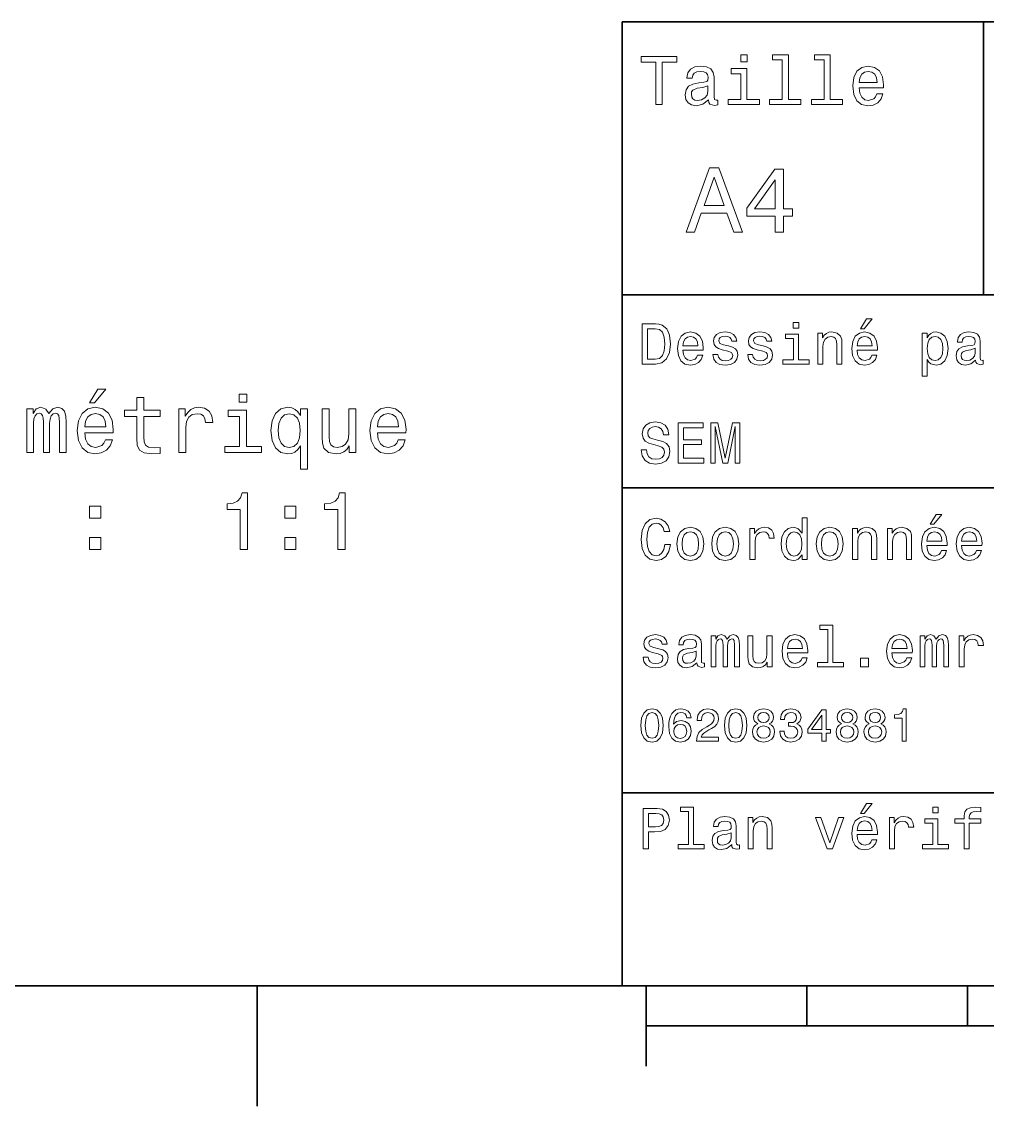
# Model space of a CAD drawing. Extents: x 0 to 297, y 0 to 210.
# Drawn here: x 59.6 to 119.7, y 2.5 to 70 of the extents above; entities that cross this region are included whole.
import ezdxf

# ---------------------------------------------------------------- set-up
doc = ezdxf.new("R2010")
doc.units = 0

msp = doc.modelspace()

# ---------------------------------------------------------------- linework, layer by layer
at = {"color": 7, "lineweight": 35}
for p, q in [((97, 10), (97, 70)), ((97, 70), (287, 70)), ((97, 53), (162, 53)), ((97, 41), (162, 41)), ((97, 22), (162, 22)), ((10, 10), (287, 10)), ((97, 10), (287, 10)), ((98.5, 7.5), (198.5, 7.5))]:
    msp.add_line(p, q, dxfattribs=at)
at = {"color": 7, "lineweight": 35, "ltscale": 0.425}
msp.add_line((119.5, 53), (119.5, 70), dxfattribs=at)
at = {"color": 7, "lineweight": 35, "ltscale": 0.1875}
msp.add_line((74.300003, 10), (74.300003, 2.5), dxfattribs=at)
at = {"color": 7, "lineweight": 35, "ltscale": 0.125}
msp.add_line((98.5, 10), (98.5, 5), dxfattribs=at)
at = {"color": 7, "lineweight": 35, "ltscale": 0.0625}
for p, q in [((108.5, 10), (108.5, 7.5)), ((118.5, 10), (118.5, 7.5))]:
    msp.add_line(p, q, dxfattribs=at)
at = {"color": 7, "lineweight": 13}
for points in [[(99.102303, 64.837173), (99.5, 64.837173), (99.5, 67.47406), (100.407784, 67.47406), (100.407784, 67.837173), (98.190201, 67.837173), (98.190201, 67.47406), (99.102303, 67.47406)], [(104.786743, 67.940918), (104.384727, 67.940918), (104.384727, 67.508644), (104.786743, 67.508644)], [(106.969742, 67.621033), (106.969742, 65.157059), (106.187317, 65.157059), (106.187317, 64.837173), (108.128242, 64.837173), (108.128242, 65.157059), (107.350143, 65.157059), (107.350143, 67.940918), (106.373199, 67.940918), (106.373199, 67.621033)], [(109.572044, 67.621033), (109.572044, 65.157059), (108.789627, 65.157059), (108.789627, 64.837173), (110.730545, 64.837173), (110.730545, 65.157059), (109.952454, 65.157059), (109.952454, 67.940918), (108.975502, 67.940918), (108.975502, 67.621033)], [(102.387611, 65.139771), (102.387611, 65.126801), (102.409225, 64.979828), (102.47406, 64.876076), (102.746399, 64.793945), (102.958214, 64.828529), (102.958214, 65.122475), (102.867432, 65.109505), (102.746399, 65.165703), (102.724785, 65.338615), (102.724785, 66.540344), (102.672913, 66.84726), (102.521614, 67.0634), (102.257927, 67.193085), (101.886169, 67.240631), (101.523056, 67.188759), (101.255043, 67.041786), (101.086456, 66.812675), (101.030258, 66.510086), (101.030258, 66.484146), (101.371758, 66.484146), (101.402016, 66.665703), (101.497116, 66.795387), (101.65274, 66.873199), (101.873199, 66.903458), (102.085014, 66.881844), (102.236313, 66.817001), (102.327087, 66.704605), (102.357346, 66.548988), (102.340057, 66.367432), (102.270897, 66.276657), (102.097984, 66.233429), (101.773773, 66.198845), (101.402016, 66.121033), (101.138329, 65.982704), (100.982712, 65.766571), (100.935158, 65.446686), (100.978386, 65.161385), (101.112389, 64.949562), (101.328529, 64.815559), (101.626801, 64.768013), (102.028816, 64.858788)], [(104.773773, 65.157059), (104.773773, 67.080688), (103.796829, 67.080688), (103.796829, 66.756485), (104.393372, 66.756485), (104.393372, 65.157059), (103.615273, 65.157059), (103.615273, 64.837173), (105.560516, 64.837173), (105.560516, 65.157059)], [(111.750717, 65.887604), (113.272339, 65.887604), (113.276657, 66.064842), (113.207497, 66.561958), (113.017288, 66.933716), (112.714699, 67.158501), (112.312683, 67.240631), (111.919312, 67.154175), (111.616714, 66.912102), (111.422188, 66.51873), (111.353027, 66), (111.41787, 65.4683), (111.612396, 65.079247), (111.91066, 64.837173), (112.299713, 64.755043), (112.636887, 64.811234), (112.913544, 64.958214), (113.116714, 65.191643), (113.233429, 65.502876), (112.857346, 65.502876), (112.779541, 65.329971), (112.667145, 65.200287), (112.34726, 65.096542), (112.100868, 65.144089), (111.914986, 65.295387), (111.793945, 65.541786), (111.750717, 65.874634)], [(111.750717, 66.207489), (111.798271, 66.50576), (111.914986, 66.726219), (112.092216, 66.860229), (112.325653, 66.907776), (112.554756, 66.860229), (112.731987, 66.726219), (112.840057, 66.50576), (112.878967, 66.207489)], [(102.344383, 65.649857), (102.292511, 65.425072), (102.154182, 65.252159), (101.946686, 65.139771), (101.691643, 65.100861), (101.527374, 65.122475), (101.41066, 65.191643), (101.337173, 65.312675), (101.315559, 65.481262), (101.332855, 65.632561), (101.402016, 65.740631), (101.678673, 65.861671), (102.028816, 65.913544), (102.344383, 66.017288)], [(100.982712, 56.9049), (101.51297, 56.9049), (101.933716, 58.080692), (103.530258, 58.080692), (103.951012, 56.9049), (104.492798, 56.9049), (103.028816, 60.910664), (102.440926, 60.910664)], [(106.521614, 56.9049), (107.040344, 56.9049), (107.040344, 57.896255), (107.610954, 57.896255), (107.610954, 58.357349), (107.040344, 58.357349), (107.040344, 60.818443), (106.515854, 60.818443), (104.763687, 58.403458), (104.763687, 57.896255), (106.521614, 57.896255)], [(102.118156, 58.570606), (102.734871, 60.334293), (103.351585, 58.570606)], [(105.247841, 58.357349), (106.521614, 60.149857), (106.521614, 58.357349)], [(111.84726, 50.88797), (112.059799, 50.88797), (112.560516, 51.500362), (112.207489, 51.500362)], [(99.080688, 51.190563), (98.248558, 51.190563), (98.248558, 48.690563), (99.080688, 48.690563), (99.473343, 48.769814), (99.765129, 49.011169), (99.945244, 49.40382), (100.010086, 49.940563), (99.952446, 50.488113), (99.880402, 50.70425), (99.779541, 50.877163), (99.487755, 51.111313), (99.296829, 51.168949)], [(99.055473, 50.891571), (99.329254, 50.837536), (99.516571, 50.671829), (99.628242, 50.376442), (99.664268, 49.940563), (99.624641, 49.519093), (99.51297, 49.223705), (99.322044, 49.047192), (99.055473, 48.989555), (98.583572, 48.989555), (98.583572, 50.891571)], [(100.784584, 49.565922), (102.052597, 49.565922), (102.056198, 49.713619), (101.998558, 50.127884), (101.840057, 50.437683), (101.587898, 50.625), (101.252884, 50.693443), (100.925072, 50.621399), (100.672913, 50.41967), (100.510803, 50.091862), (100.453171, 49.659584), (100.507202, 49.216499), (100.669312, 48.892292), (100.91787, 48.690563), (101.242073, 48.62212), (101.523056, 48.668949), (101.753601, 48.791428), (101.922913, 48.98595), (102.020172, 49.245319), (101.706772, 49.245319), (101.64193, 49.101227), (101.548271, 48.993156), (101.2817, 48.9067), (101.07637, 48.946327), (100.921471, 49.072407), (100.820602, 49.27774), (100.784584, 49.555115)], [(103.623199, 49.818085), (103.317001, 49.890129), (103.090057, 49.972984), (103.014412, 50.142292), (103.036026, 50.261169), (103.111671, 50.347622), (103.234146, 50.401657), (103.41066, 50.423271), (103.579971, 50.401657), (103.713257, 50.336815), (103.799713, 50.239555), (103.835732, 50.109871), (104.145531, 50.109871), (104.145531, 50.117077), (104.091499, 50.351227), (103.943802, 50.534943), (103.713257, 50.650219), (103.41066, 50.693443), (103.104469, 50.650219), (102.881126, 50.531342), (102.740631, 50.354828), (102.697403, 50.131485), (102.729828, 49.915348), (102.830688, 49.76405), (102.996399, 49.655983), (103.237755, 49.580334), (103.590775, 49.493877), (103.806915, 49.40382), (103.864555, 49.331772), (103.886169, 49.223705), (103.853745, 49.09042), (103.767288, 48.989555), (103.626801, 48.924713), (103.439484, 48.903099), (103.241356, 48.924713), (103.09726, 49.000362), (103, 49.122841), (102.960373, 49.292149), (102.654175, 49.292149), (102.704613, 49.003963), (102.852303, 48.795029), (103.086456, 48.668949), (103.41066, 48.62212), (103.749283, 48.668949), (103.997841, 48.795029), (104.149139, 48.996758), (104.203171, 49.259727), (104.163544, 49.486671), (104.051872, 49.641571), (103.868156, 49.742435)], [(105.791786, 49.818085), (105.485588, 49.890129), (105.258644, 49.972984), (105.182999, 50.142292), (105.204613, 50.261169), (105.280258, 50.347622), (105.40274, 50.401657), (105.579254, 50.423271), (105.748558, 50.401657), (105.881844, 50.336815), (105.9683, 50.239555), (106.004326, 50.109871), (106.314117, 50.109871), (106.314117, 50.117077), (106.260086, 50.351227), (106.112396, 50.534943), (105.881844, 50.650219), (105.579254, 50.693443), (105.273056, 50.650219), (105.049713, 50.531342), (104.909225, 50.354828), (104.865997, 50.131485), (104.898415, 49.915348), (104.999283, 49.76405), (105.164986, 49.655983), (105.406342, 49.580334), (105.759369, 49.493877), (105.975502, 49.40382), (106.033142, 49.331772), (106.054756, 49.223705), (106.022339, 49.09042), (105.935883, 48.989555), (105.795387, 48.924713), (105.60807, 48.903099), (105.409943, 48.924713), (105.265854, 49.000362), (105.168587, 49.122841), (105.12896, 49.292149), (104.822769, 49.292149), (104.873199, 49.003963), (105.020897, 48.795029), (105.255043, 48.668949), (105.579254, 48.62212), (105.91787, 48.668949), (106.166428, 48.795029), (106.317726, 48.996758), (106.371758, 49.259727), (106.33213, 49.486671), (106.220459, 49.641571), (106.036743, 49.742435)], [(107.992798, 51.27702), (107.657784, 51.27702), (107.657784, 50.916786), (107.992798, 50.916786)], [(109.181557, 48.690563), (109.498558, 48.690563), (109.498558, 49.807278), (109.530983, 50.063042), (109.635445, 50.250362), (109.797546, 50.365635), (110.013687, 50.408863), (110.1866, 50.372841), (110.29467, 50.275578), (110.348701, 50.113472), (110.366714, 49.897335), (110.366714, 48.690563), (110.683716, 48.690563), (110.683716, 49.962177), (110.669312, 50.217941), (110.604469, 50.430477), (110.39193, 50.625), (110.060516, 50.693443), (109.876801, 50.668228), (109.721901, 50.599785), (109.588615, 50.484512), (109.484146, 50.329613), (109.484146, 50.625), (109.181557, 50.625)], [(111.627518, 49.565922), (112.895531, 49.565922), (112.899132, 49.713619), (112.841499, 50.127884), (112.682999, 50.437683), (112.430832, 50.625), (112.095825, 50.693443), (111.768013, 50.621399), (111.515854, 50.41967), (111.353745, 50.091862), (111.296112, 49.659584), (111.350143, 49.216499), (111.512245, 48.892292), (111.760803, 48.690563), (112.085014, 48.62212), (112.365997, 48.668949), (112.596542, 48.791428), (112.765854, 48.98595), (112.863113, 49.245319), (112.549713, 49.245319), (112.484871, 49.101227), (112.391212, 48.993156), (112.124641, 48.9067), (111.919312, 48.946327), (111.764412, 49.072407), (111.663544, 49.27774), (111.627518, 49.555115)], [(115.986313, 50.326012), (115.986313, 50.625), (115.669312, 50.625), (115.669312, 47.941284), (115.986313, 47.941284), (115.986313, 48.98595), (116.097984, 48.816643), (116.22406, 48.704971), (116.541069, 48.62212), (116.843658, 48.690563), (117.081413, 48.895893), (117.236313, 49.2201), (117.293945, 49.659584), (117.236313, 50.095463), (117.081413, 50.41967), (116.843658, 50.621399), (116.541069, 50.693443), (116.368156, 50.671829), (116.220459, 50.603386), (116.094383, 50.488113)], [(119.005043, 48.942726), (119.005043, 48.931919), (119.023056, 48.809441), (119.077087, 48.722984), (119.304031, 48.654541), (119.480545, 48.683357), (119.480545, 48.928314), (119.4049, 48.917507), (119.304031, 48.96434), (119.286026, 49.108429), (119.286026, 50.109871), (119.242798, 50.365635), (119.116714, 50.54575), (118.896973, 50.65382), (118.587173, 50.693443), (118.284584, 50.650219), (118.061241, 50.52774), (117.920746, 50.336815), (117.873917, 50.084656), (117.873917, 50.063042), (118.158501, 50.063042), (118.183716, 50.21434), (118.26297, 50.322407), (118.392654, 50.387249), (118.57637, 50.412464), (118.752884, 50.394455), (118.878967, 50.34042), (118.954613, 50.246758), (118.979828, 50.117077), (118.965416, 49.965778), (118.907784, 49.890129), (118.763687, 49.854107), (118.493515, 49.825291), (118.183716, 49.760448), (117.963974, 49.645176), (117.834297, 49.465057), (117.79467, 49.19849), (117.830688, 48.960735), (117.942368, 48.784222), (118.122482, 48.67255), (118.37104, 48.632927), (118.706055, 48.708576)], [(100.784584, 49.832493), (100.824211, 50.081055), (100.921471, 50.264771), (101.069168, 50.376442), (101.263687, 50.416069), (101.454613, 50.376442), (101.602303, 50.264771), (101.69236, 50.081055), (101.724785, 49.832493)], [(107.981987, 48.957134), (107.981987, 50.560158), (107.16787, 50.560158), (107.16787, 50.289986), (107.664986, 50.289986), (107.664986, 48.957134), (107.016571, 48.957134), (107.016571, 48.690563), (108.637611, 48.690563), (108.637611, 48.957134)], [(111.627518, 49.832493), (111.667145, 50.081055), (111.764412, 50.264771), (111.912102, 50.376442), (112.106628, 50.416069), (112.297546, 50.376442), (112.445244, 50.264771), (112.535301, 50.081055), (112.567726, 49.832493)], [(116.48703, 48.9067), (116.274498, 48.953533), (116.119598, 49.097622), (116.022339, 49.331772), (115.989914, 49.659584), (116.022339, 49.983791), (116.119598, 50.217941), (116.274498, 50.358429), (116.48703, 50.408863), (116.681557, 50.358429), (116.836456, 50.21434), (116.933716, 49.98019), (116.969742, 49.659584), (116.933716, 49.335377), (116.836456, 49.097622), (116.681557, 48.953533)], [(118.969025, 49.367798), (118.925797, 49.180477), (118.810516, 49.036385), (118.637611, 48.942726), (118.425072, 48.910305), (118.288185, 48.928314), (118.190926, 48.98595), (118.129684, 49.086815), (118.111671, 49.227306), (118.126083, 49.353386), (118.183716, 49.443443), (118.414268, 49.544312), (118.706055, 49.587536), (118.969025, 49.673992)], [(63.869957, 46.272415), (64.167511, 46.272415), (64.868515, 47.129761), (64.374283, 47.129761)], [(66.805115, 45.435238), (66.805115, 44.078609), (66.835373, 43.639851), (66.976585, 43.337254), (67.259003, 43.160744), (67.738113, 43.100224), (68.262604, 43.125439), (68.262604, 43.508724), (67.879318, 43.478466), (67.531342, 43.51881), (67.344742, 43.644894), (67.264046, 43.856709), (67.248917, 44.154259), (67.248917, 45.435238), (68.262604, 45.435238), (68.262604, 45.81348), (67.248917, 45.81348), (67.248917, 46.605267), (66.805115, 46.605267), (66.805115, 45.81348), (66.038544, 45.81348), (66.038544, 45.435238)], [(73.653816, 46.817081), (73.184799, 46.817081), (73.184799, 46.312759), (73.653816, 46.312759)], [(59.961456, 43.196045), (60.369957, 43.196045), (60.369957, 45.006565), (60.395172, 45.278896), (60.470825, 45.475582), (60.586815, 45.591579), (60.738113, 45.636967), (60.859154, 45.596622), (60.939842, 45.495758), (60.980186, 45.324287), (60.995316, 45.097343), (60.995316, 43.196045), (61.378601, 43.196045), (61.378601, 45.006565), (61.40382, 45.273853), (61.479469, 45.470539), (61.600506, 45.591579), (61.751801, 45.636967), (61.872841, 45.596622), (61.953529, 45.495758), (62.003963, 45.097343), (62.003963, 43.196045), (62.412468, 43.196045), (62.412468, 45.067081), (62.387249, 45.45541), (62.306557, 45.75296), (62.145172, 45.934517), (61.882927, 46.00008), (61.575287, 45.899216), (61.338257, 45.606709), (61.151657, 45.894173), (60.838978, 46.00008), (60.551514, 45.899216), (60.354828, 45.616795), (60.354828, 45.904259), (59.961456, 45.904259)], [(63.562321, 44.421551), (65.33754, 44.421551), (65.342575, 44.628323), (65.261887, 45.208294), (65.039986, 45.64201), (64.686958, 45.904259), (64.217941, 46.00008), (63.759007, 45.899216), (63.405983, 45.616795), (63.179035, 45.15786), (63.098343, 44.552673), (63.173992, 43.932358), (63.400936, 43.478466), (63.74892, 43.196045), (64.202812, 43.100224), (64.596184, 43.165787), (64.918945, 43.337254), (65.155983, 43.609589), (65.292145, 43.972702), (64.853386, 43.972702), (64.762604, 43.770973), (64.631485, 43.619675), (64.258286, 43.498638), (63.970821, 43.554115), (63.753963, 43.730629), (63.612755, 44.018089), (63.562321, 44.406418)], [(69.41246, 43.196045), (69.856262, 43.196045), (69.856262, 44.744316), (69.901657, 45.117516), (70.037827, 45.384804), (70.259727, 45.546188), (70.557274, 45.601665), (70.779175, 45.56636), (70.945602, 45.465496), (71.046463, 45.294029), (71.081772, 45.062038), (71.530617, 45.062038), (71.4701, 45.470539), (71.303673, 45.763046), (71.026291, 45.93956), (70.648056, 46.00008), (70.390846, 45.959732), (70.168945, 45.858868), (69.97226, 45.687401), (69.815918, 45.45541), (69.815918, 45.904259), (69.41246, 45.904259)], [(76.982346, 45.485672), (76.826004, 45.712616), (76.64949, 45.874001), (76.442719, 45.964775), (76.205688, 46.00008), (75.777016, 45.899216), (75.44416, 45.616795), (75.227303, 45.162903), (75.151657, 44.552673), (75.227303, 43.937401), (75.44416, 43.483509), (75.777016, 43.196045), (76.205688, 43.100224), (76.442719, 43.130482), (76.644455, 43.216217), (76.820961, 43.372559), (76.982346, 43.609589), (76.982346, 42.147053), (77.426147, 42.147053), (77.426147, 45.904259), (76.982346, 45.904259)], [(80.442001, 45.904259), (79.998199, 45.904259), (79.998199, 44.340858), (79.947762, 43.977745), (79.801514, 43.715496), (79.574562, 43.554115), (79.277008, 43.503681), (79.039978, 43.544029), (78.888687, 43.665066), (78.802948, 43.871838), (78.782776, 44.164345), (78.782776, 45.904259), (78.338974, 45.904259), (78.338974, 44.124001), (78.354103, 43.76593), (78.449921, 43.46838), (78.742432, 43.196045), (79.211456, 43.100224), (79.463608, 43.135525), (79.680473, 43.226303), (79.867065, 43.382645), (80.018372, 43.609589), (80.018372, 43.196045), (80.442001, 43.196045)], [(81.778458, 44.421551), (83.553665, 44.421551), (83.558716, 44.628323), (83.47802, 45.208294), (83.256119, 45.64201), (82.903091, 45.904259), (82.434074, 46.00008), (81.975143, 45.899216), (81.622116, 45.616795), (81.395172, 45.15786), (81.314476, 44.552673), (81.390121, 43.932358), (81.617065, 43.478466), (81.965057, 43.196045), (82.418945, 43.100224), (82.812317, 43.165787), (83.135086, 43.337254), (83.372116, 43.609589), (83.508286, 43.972702), (83.069519, 43.972702), (82.978745, 43.770973), (82.847618, 43.619675), (82.474419, 43.498638), (82.186951, 43.554115), (81.970093, 43.730629), (81.828888, 44.018089), (81.778458, 44.406418)], [(63.562321, 44.794746), (63.617798, 45.142731), (63.753963, 45.399937), (63.960735, 45.556274), (64.23307, 45.611752), (64.500359, 45.556274), (64.70713, 45.399937), (64.833214, 45.142731), (64.878601, 44.794746)], [(73.638687, 43.569244), (73.638687, 45.81348), (72.498917, 45.81348), (72.498917, 45.435238), (73.194885, 45.435238), (73.194885, 43.569244), (72.287102, 43.569244), (72.287102, 43.196045), (74.556549, 43.196045), (74.556549, 43.569244)], [(75.605545, 44.552673), (75.650932, 45.001522), (75.792145, 45.32933), (76.00396, 45.531059), (76.281342, 45.601665), (76.573845, 45.531059), (76.795746, 45.334373), (76.926865, 45.006565), (76.977303, 44.552673), (76.926865, 44.093739), (76.795746, 43.76593), (76.573845, 43.564201), (76.281342, 43.498638), (76.00396, 43.564201), (75.792145, 43.76593), (75.650932, 44.098782)], [(81.778458, 44.794746), (81.833923, 45.142731), (81.970093, 45.399937), (82.176865, 45.556274), (82.449203, 45.611752), (82.716492, 45.556274), (82.923264, 45.399937), (83.049347, 45.142731), (83.094734, 44.794746)], [(98.515129, 43.355907), (98.187317, 43.355907), (98.259369, 42.974064), (98.439484, 42.693085), (98.716858, 42.523773), (99.091499, 42.462536), (99.46254, 42.520172), (99.739914, 42.678673), (99.916428, 42.927231), (99.98127, 43.255043), (99.927231, 43.55043), (99.77594, 43.741352), (99.530983, 43.867435), (99.203171, 43.961094), (98.922188, 44.029537), (98.738472, 44.108788), (98.634003, 44.224064), (98.601585, 44.404179), (98.634003, 44.56628), (98.727669, 44.688759), (98.871758, 44.771614), (99.069885, 44.80043), (99.271614, 44.764408), (99.430115, 44.667145), (99.534584, 44.505043), (99.585014, 44.285301), (99.912827, 44.285301), (99.912827, 44.292507), (99.855186, 44.631123), (99.685883, 44.883286), (99.419312, 45.041786), (99.059074, 45.095821), (98.734871, 45.041786), (98.482712, 44.890488), (98.320602, 44.656338), (98.26297, 44.353745), (98.309799, 44.083572), (98.446686, 43.899857), (98.662827, 43.777378), (98.958214, 43.683716), (99.25, 43.600864), (99.469742, 43.521614), (99.603027, 43.406338), (99.649857, 43.219021), (99.606628, 43.028099), (99.494957, 42.884007), (99.325645, 42.793949), (99.105911, 42.765129), (98.860954, 42.804756), (98.67363, 42.920029), (98.554756, 43.107349)], [(100.496399, 42.530979), (102.081413, 42.530979), (102.081413, 42.833572), (100.827812, 42.833572), (100.827812, 43.680115), (101.944527, 43.680115), (101.944527, 43.979107), (100.827812, 43.979107), (100.827812, 44.728386), (102.052597, 44.728386), (102.052597, 45.030979), (100.496399, 45.030979)], [(102.520897, 42.530979), (102.798271, 42.530979), (102.798271, 44.80043), (103.266571, 42.530979), (103.57637, 42.530979), (104.041069, 44.80043), (104.041069, 42.530979), (104.322044, 42.530979), (104.322044, 45.030979), (103.882568, 45.030979), (103.421471, 42.826366), (102.963974, 45.030979), (102.520897, 45.030979)], [(73.235229, 37.149216), (73.69416, 37.149216), (73.69416, 40.674431), (73.351227, 40.674431), (73.260445, 40.366795), (73.078888, 40.160023), (72.801514, 40.038986), (72.418228, 39.998638), (72.418228, 39.640572), (73.235229, 39.640572)], [(79.307274, 37.149216), (79.766205, 37.149216), (79.766205, 40.674431), (79.423264, 40.674431), (79.332489, 40.366795), (79.150932, 40.160023), (78.87355, 40.038986), (78.490265, 39.998638), (78.490265, 39.640572), (79.307274, 39.640572)], [(63.869957, 39.105988), (64.565918, 39.105988), (64.565918, 39.85743), (63.869957, 39.85743)], [(76.014046, 39.105988), (76.710007, 39.105988), (76.710007, 39.85743), (76.014046, 39.85743)], [(116.184441, 38.728386), (116.396973, 38.728386), (116.897697, 39.340778), (116.54467, 39.340778)], [(99.66787, 37.460373), (99.595818, 37.15778), (99.476944, 36.941643), (99.311241, 36.808357), (99.116714, 36.765129), (98.882568, 36.829971), (98.698845, 37.024494), (98.57637, 37.341499), (98.536743, 37.780979), (98.57637, 38.216858), (98.695244, 38.537464), (98.87896, 38.731987), (99.116714, 38.80043), (99.289627, 38.764408), (99.437317, 38.663544), (99.552597, 38.501442), (99.631844, 38.278099), (99.97406, 38.278099), (99.865997, 38.620316), (99.678673, 38.879681), (99.422913, 39.041786), (99.116714, 39.099422), (98.734871, 39.009365), (98.443085, 38.757202), (98.25576, 38.342937), (98.190926, 37.780979), (98.25576, 37.219021), (98.443085, 36.804756), (98.734871, 36.548992), (99.116714, 36.462536), (99.451729, 36.530979), (99.721901, 36.721901), (99.912827, 37.035301), (100.013687, 37.460373)], [(100.413544, 37.496399), (100.471184, 37.056915), (100.636887, 36.732708), (100.899857, 36.530979), (101.252884, 36.462536), (101.602303, 36.530979), (101.865273, 36.729107), (102.030983, 37.053314), (102.092216, 37.496399), (102.030983, 37.935879), (101.865273, 38.263687), (101.602303, 38.461815), (101.252884, 38.533859), (100.899857, 38.461815), (100.636887, 38.260086), (100.471184, 37.935879)], [(102.58213, 37.496399), (102.639771, 37.056915), (102.805473, 36.732708), (103.068443, 36.530979), (103.421471, 36.462536), (103.770897, 36.530979), (104.033859, 36.729107), (104.19957, 37.053314), (104.260803, 37.496399), (104.19957, 37.935879), (104.033859, 38.263687), (103.770897, 38.461815), (103.421471, 38.533859), (103.068443, 38.461815), (102.805473, 38.260086), (102.639771, 37.935879)], [(104.963257, 36.530979), (105.280258, 36.530979), (105.280258, 37.636887), (105.312683, 37.903458), (105.409943, 38.094379), (105.568443, 38.209652), (105.780983, 38.249279), (105.939484, 38.224064), (106.058357, 38.152016), (106.130402, 38.029537), (106.155617, 37.863831), (106.476227, 37.863831), (106.432999, 38.155621), (106.314117, 38.364552), (106.115997, 38.490635), (105.845825, 38.533859), (105.662102, 38.505043), (105.503601, 38.432995), (105.363113, 38.310516), (105.251442, 38.144814), (105.251442, 38.465416), (104.963257, 38.465416)], [(108.201729, 36.829971), (108.201729, 36.530979), (108.51873, 36.530979), (108.51873, 39.117435), (108.20533, 39.117435), (108.20533, 38.170029), (107.963974, 38.443802), (107.816284, 38.508644), (107.646973, 38.533859), (107.340775, 38.461815), (107.103027, 38.260086), (106.948128, 37.935879), (106.894089, 37.5), (106.948128, 37.064121), (107.103027, 36.736309), (107.340775, 36.530979), (107.646973, 36.462536), (107.816284, 36.487751), (107.967575, 36.552593)], [(109.087898, 37.496399), (109.145531, 37.056915), (109.311241, 36.732708), (109.574203, 36.530979), (109.927231, 36.462536), (110.276657, 36.530979), (110.539627, 36.729107), (110.70533, 37.053314), (110.766571, 37.496399), (110.70533, 37.935879), (110.539627, 38.263687), (110.276657, 38.461815), (109.927231, 38.533859), (109.574203, 38.461815), (109.311241, 38.260086), (109.145531, 37.935879)], [(111.350143, 36.530979), (111.667145, 36.530979), (111.667145, 37.647694), (111.69957, 37.903458), (111.804031, 38.090778), (111.966141, 38.206051), (112.182274, 38.249279), (112.355186, 38.213257), (112.463257, 38.115993), (112.517288, 37.953888), (112.535301, 37.737751), (112.535301, 36.530979), (112.852303, 36.530979), (112.852303, 37.802593), (112.837898, 38.058357), (112.773056, 38.270893), (112.560516, 38.465416), (112.229103, 38.533859), (112.045387, 38.508644), (111.890488, 38.440201), (111.757202, 38.324928), (111.65274, 38.170029), (111.65274, 38.465416), (111.350143, 38.465416)], [(113.51873, 36.530979), (113.835732, 36.530979), (113.835732, 37.647694), (113.868156, 37.903458), (113.972626, 38.090778), (114.134727, 38.206051), (114.350861, 38.249279), (114.523773, 38.213257), (114.631844, 38.115993), (114.685883, 37.953888), (114.703888, 37.737751), (114.703888, 36.530979), (115.020889, 36.530979), (115.020889, 37.802593), (115.006485, 38.058357), (114.941643, 38.270893), (114.729111, 38.465416), (114.39769, 38.533859), (114.213974, 38.508644), (114.059082, 38.440201), (113.925789, 38.324928), (113.821327, 38.170029), (113.821327, 38.465416), (113.51873, 38.465416)], [(115.964699, 37.406338), (117.232712, 37.406338), (117.236313, 37.554035), (117.178673, 37.9683), (117.020172, 38.278099), (116.768013, 38.465416), (116.432999, 38.533859), (116.105186, 38.461815), (115.853027, 38.260086), (115.690918, 37.932278), (115.633286, 37.5), (115.687317, 37.056915), (115.849426, 36.732708), (116.097984, 36.530979), (116.422188, 36.462536), (116.703171, 36.509365), (116.933716, 36.631844), (117.103027, 36.826366), (117.200287, 37.085735), (116.886887, 37.085735), (116.822044, 36.941643), (116.728386, 36.833572), (116.461815, 36.747116), (116.256485, 36.786743), (116.101585, 36.912823), (116.000717, 37.118156), (115.964699, 37.395531)], [(118.133286, 37.406338), (119.401299, 37.406338), (119.4049, 37.554035), (119.34726, 37.9683), (119.188766, 38.278099), (118.9366, 38.465416), (118.601585, 38.533859), (118.273773, 38.461815), (118.021614, 38.260086), (117.859512, 37.932278), (117.801872, 37.5), (117.855911, 37.056915), (118.018013, 36.732708), (118.266571, 36.530979), (118.590775, 36.462536), (118.871758, 36.509365), (119.10231, 36.631844), (119.271614, 36.826366), (119.368881, 37.085735), (119.055481, 37.085735), (118.990631, 36.941643), (118.896973, 36.833572), (118.630402, 36.747116), (118.425072, 36.786743), (118.270172, 36.912823), (118.169312, 37.118156), (118.133286, 37.395531)], [(63.869957, 37.149216), (64.565918, 37.149216), (64.565918, 37.900658), (63.869957, 37.900658)], [(76.014046, 37.149216), (76.710007, 37.149216), (76.710007, 37.900658), (76.014046, 37.900658)], [(100.737755, 37.5), (100.770172, 37.824207), (100.87104, 38.058357), (101.033142, 38.20245), (101.252884, 38.25288), (101.469017, 38.20245), (101.631126, 38.061958), (101.731987, 37.824207), (101.768013, 37.5), (101.731987, 37.172188), (101.631126, 36.934437), (101.469017, 36.790344), (101.252884, 36.743515), (101.033142, 36.790344), (100.87104, 36.934437), (100.770172, 37.172188)], [(102.906342, 37.5), (102.938759, 37.824207), (103.039627, 38.058357), (103.201729, 38.20245), (103.421471, 38.25288), (103.637611, 38.20245), (103.799713, 38.061958), (103.900574, 37.824207), (103.9366, 37.5), (103.900574, 37.172188), (103.799713, 36.934437), (103.637611, 36.790344), (103.421471, 36.743515), (103.201729, 36.790344), (103.039627, 36.934437), (102.938759, 37.172188)], [(107.701012, 38.249279), (107.909943, 38.198845), (108.068443, 38.058357), (108.162102, 37.824207), (108.198128, 37.5), (108.162102, 37.172188), (108.068443, 36.938038), (107.909943, 36.793949), (107.701012, 36.747116), (107.502884, 36.793949), (107.351585, 36.938038), (107.250717, 37.175793), (107.2183, 37.5), (107.250717, 37.820606), (107.351585, 38.054756), (107.502884, 38.198845)], [(109.412102, 37.5), (109.444527, 37.824207), (109.545387, 38.058357), (109.707489, 38.20245), (109.927231, 38.25288), (110.143372, 38.20245), (110.305473, 38.061958), (110.406342, 37.824207), (110.44236, 37.5), (110.406342, 37.172188), (110.305473, 36.934437), (110.143372, 36.790344), (109.927231, 36.743515), (109.707489, 36.790344), (109.545387, 36.934437), (109.444527, 37.172188)], [(115.964699, 37.672909), (116.004318, 37.921471), (116.101585, 38.105186), (116.249283, 38.216858), (116.443802, 38.256485), (116.634727, 38.216858), (116.782425, 38.105186), (116.872482, 37.921471), (116.9049, 37.672909)], [(118.133286, 37.672909), (118.172913, 37.921471), (118.270172, 38.105186), (118.41787, 38.216858), (118.612396, 38.256485), (118.803314, 38.216858), (118.951012, 38.105186), (119.041069, 37.921471), (119.073486, 37.672909)], [(109.811958, 32.170029), (109.811958, 30.116714), (109.159943, 30.116714), (109.159943, 29.850143), (110.777374, 29.850143), (110.777374, 30.116714), (110.12896, 30.116714), (110.12896, 32.4366), (109.314842, 32.4366), (109.314842, 32.170029)], [(99.286026, 30.977665), (98.979828, 31.049711), (98.752884, 31.132565), (98.677231, 31.301872), (98.698845, 31.420748), (98.774498, 31.507204), (98.896973, 31.561239), (99.073486, 31.582851), (99.242798, 31.561239), (99.376083, 31.496397), (99.46254, 31.399136), (99.498558, 31.269451), (99.808357, 31.269451), (99.808357, 31.276657), (99.754326, 31.510807), (99.606628, 31.694523), (99.376083, 31.809797), (99.073486, 31.853025), (98.767288, 31.809797), (98.543945, 31.690922), (98.403458, 31.514408), (98.360229, 31.291065), (98.392654, 31.074928), (98.493515, 30.92363), (98.659225, 30.815561), (98.900574, 30.739912), (99.253601, 30.653458), (99.469742, 30.5634), (99.527374, 30.491354), (99.548988, 30.383286), (99.516571, 30.25), (99.430115, 30.149136), (99.289627, 30.084293), (99.102303, 30.062679), (98.904182, 30.084293), (98.760086, 30.159943), (98.662827, 30.282419), (98.623199, 30.451729), (98.317001, 30.451729), (98.367432, 30.163544), (98.515129, 29.954611), (98.749283, 29.828529), (99.073486, 29.7817), (99.412102, 29.828529), (99.66066, 29.954611), (99.811958, 30.15634), (99.865997, 30.419308), (99.82637, 30.646254), (99.714699, 30.801151), (99.530983, 30.902016)], [(101.656342, 30.102304), (101.656342, 30.091497), (101.674355, 29.969019), (101.728386, 29.882565), (101.95533, 29.814121), (102.131844, 29.842939), (102.131844, 30.087896), (102.056198, 30.077089), (101.95533, 30.123919), (101.937317, 30.268011), (101.937317, 31.269451), (101.894089, 31.525215), (101.768013, 31.70533), (101.548271, 31.8134), (101.238472, 31.853025), (100.935883, 31.809797), (100.71254, 31.687319), (100.572044, 31.496397), (100.525215, 31.244236), (100.525215, 31.222622), (100.809799, 31.222622), (100.835014, 31.373919), (100.914268, 31.481987), (101.043945, 31.546829), (101.227669, 31.572046), (101.404175, 31.554033), (101.530258, 31.5), (101.605911, 31.40634), (101.631126, 31.276657), (101.616714, 31.125359), (101.559074, 31.049711), (101.414986, 31.013687), (101.144814, 30.984869), (100.835014, 30.920029), (100.615273, 30.804754), (100.485588, 30.62464), (100.445969, 30.358068), (100.481987, 30.120316), (100.593658, 29.943804), (100.773773, 29.832132), (101.022331, 29.792507), (101.357346, 29.868155)], [(102.549713, 29.850143), (102.841499, 29.850143), (102.841499, 31.143372), (102.859512, 31.337896), (102.913544, 31.478386), (102.996399, 31.561239), (103.104469, 31.593658), (103.190926, 31.56484), (103.248558, 31.492794), (103.277374, 31.370316), (103.288185, 31.208212), (103.288185, 29.850143), (103.561958, 29.850143), (103.561958, 31.143372), (103.579971, 31.334293), (103.634003, 31.474783), (103.720459, 31.561239), (103.828529, 31.593658), (103.914986, 31.56484), (103.972626, 31.492794), (104.008644, 31.208212), (104.008644, 29.850143), (104.30043, 29.850143), (104.30043, 31.1866), (104.282417, 31.463976), (104.224785, 31.676512), (104.109512, 31.806194), (103.922188, 31.853025), (103.702454, 31.780979), (103.533142, 31.572046), (103.399857, 31.777376), (103.176514, 31.853025), (102.971184, 31.780979), (102.830688, 31.57925), (102.830688, 31.784582), (102.549713, 31.784582)], [(106.335739, 31.784582), (106.01873, 31.784582), (106.01873, 30.667868), (105.982712, 30.408501), (105.878242, 30.22118), (105.716141, 30.105907), (105.503601, 30.069883), (105.334297, 30.098703), (105.226227, 30.185158), (105.164986, 30.332851), (105.150574, 30.541786), (105.150574, 31.784582), (104.833572, 31.784582), (104.833572, 30.512968), (104.844383, 30.257204), (104.912827, 30.044668), (105.121758, 29.850143), (105.456772, 29.7817), (105.636887, 29.806915), (105.791786, 29.871758), (105.925072, 29.983429), (106.033142, 30.145533), (106.033142, 29.850143), (106.335739, 29.850143)], [(107.290344, 30.725504), (108.558357, 30.725504), (108.561958, 30.873198), (108.504326, 31.287464), (108.345825, 31.597261), (108.093658, 31.784582), (107.758644, 31.853025), (107.430832, 31.780979), (107.178673, 31.57925), (107.016571, 31.25144), (106.958931, 30.819164), (107.01297, 30.37608), (107.175072, 30.051872), (107.42363, 29.850143), (107.747841, 29.7817), (108.028816, 29.828529), (108.259369, 29.951008), (108.428673, 30.145533), (108.52594, 30.404898), (108.21254, 30.404898), (108.147697, 30.260807), (108.054031, 30.152737), (107.78746, 30.066282), (107.58213, 30.105907), (107.427231, 30.231987), (107.32637, 30.437319), (107.290344, 30.714697)], [(113.796112, 30.725504), (115.064117, 30.725504), (115.067719, 30.873198), (115.010086, 31.287464), (114.851585, 31.597261), (114.599426, 31.784582), (114.264404, 31.853025), (113.9366, 31.780979), (113.684441, 31.57925), (113.522331, 31.25144), (113.464699, 30.819164), (113.51873, 30.37608), (113.680832, 30.051872), (113.929398, 29.850143), (114.253601, 29.7817), (114.534584, 29.828529), (114.765129, 29.951008), (114.934433, 30.145533), (115.0317, 30.404898), (114.7183, 30.404898), (114.653458, 30.260807), (114.559799, 30.152737), (114.293228, 30.066282), (114.087898, 30.105907), (113.932999, 30.231987), (113.83213, 30.437319), (113.796112, 30.714697)], [(115.561241, 29.850143), (115.853027, 29.850143), (115.853027, 31.143372), (115.87104, 31.337896), (115.925072, 31.478386), (116.007927, 31.561239), (116.115997, 31.593658), (116.202454, 31.56484), (116.260086, 31.492794), (116.288902, 31.370316), (116.299713, 31.208212), (116.299713, 29.850143), (116.573486, 29.850143), (116.573486, 31.143372), (116.591499, 31.334293), (116.645531, 31.474783), (116.731987, 31.561239), (116.840057, 31.593658), (116.926514, 31.56484), (116.984146, 31.492794), (117.020172, 31.208212), (117.020172, 29.850143), (117.311958, 29.850143), (117.311958, 31.1866), (117.293945, 31.463976), (117.236313, 31.676512), (117.12104, 31.806194), (116.933716, 31.853025), (116.713974, 31.780979), (116.54467, 31.572046), (116.411385, 31.777376), (116.188042, 31.853025), (115.982712, 31.780979), (115.842216, 31.57925), (115.842216, 31.784582), (115.561241, 31.784582)], [(117.974785, 29.850143), (118.291786, 29.850143), (118.291786, 30.956051), (118.324211, 31.222622), (118.421471, 31.413544), (118.579971, 31.528818), (118.792511, 31.568443), (118.951012, 31.543226), (119.069885, 31.47118), (119.14193, 31.348701), (119.167145, 31.182997), (119.487755, 31.182997), (119.444527, 31.474783), (119.325653, 31.683718), (119.127525, 31.809797), (118.857346, 31.853025), (118.67363, 31.824207), (118.515129, 31.752161), (118.374641, 31.629683), (118.26297, 31.463976), (118.26297, 31.784582), (117.974785, 31.784582)], [(107.290344, 30.992075), (107.329971, 31.240633), (107.427231, 31.424351), (107.574928, 31.536022), (107.769455, 31.575647), (107.960373, 31.536022), (108.10807, 31.424351), (108.198128, 31.240633), (108.230545, 30.992075)], [(113.796112, 30.992075), (113.835732, 31.240633), (113.932999, 31.424351), (114.080688, 31.536022), (114.275215, 31.575647), (114.466141, 31.536022), (114.613831, 31.424351), (114.703888, 31.240633), (114.736313, 30.992075)], [(101.620316, 30.527376), (101.577087, 30.340057), (101.461815, 30.195965), (101.288902, 30.102304), (101.07637, 30.069883), (100.939484, 30.087896), (100.842216, 30.145533), (100.780983, 30.246397), (100.76297, 30.386887), (100.777374, 30.512968), (100.835014, 30.603025), (101.065559, 30.70389), (101.357346, 30.747118), (101.620316, 30.833572)], [(111.84726, 29.850143), (112.344383, 29.850143), (112.344383, 30.386887), (111.84726, 30.386887)], [(98.172913, 26.201731), (98.216141, 25.749281), (98.351585, 25.426514), (98.567726, 25.230549), (98.867432, 25.167149), (99.164268, 25.230549), (99.380402, 25.426514), (99.51297, 25.749281), (99.559074, 26.201731), (99.51297, 26.651299), (99.458214, 26.829971), (99.380402, 26.976946), (99.164268, 27.172913), (98.867432, 27.239193), (98.567726, 27.172913), (98.351585, 26.974064), (98.216141, 26.651299)], [(98.44957, 26.201731), (98.472626, 26.550434), (98.54467, 26.801153), (98.674355, 26.948128), (98.867432, 27), (99.05764, 26.948128), (99.187317, 26.801153), (99.259369, 26.550434), (99.282417, 26.201731), (99.259369, 25.850145), (99.187317, 25.599424), (99.05764, 25.45245), (98.867432, 25.40346), (98.674355, 25.45245), (98.54467, 25.599424), (98.472626, 25.850145)], [(101.293945, 26.685881), (101.239197, 26.91931), (101.112389, 27.09222), (100.916428, 27.201731), (100.662827, 27.239193), (100.492798, 27.219021), (100.345825, 27.164267), (100.216141, 27.074928), (100.106628, 26.948128), (100.020172, 26.789627), (99.956772, 26.596542), (99.916428, 26.368877), (99.9049, 26.112392), (99.951012, 25.703171), (100.092216, 25.406342), (100.319885, 25.227667), (100.631126, 25.167149), (100.91066, 25.219021), (101.123917, 25.354467), (101.262245, 25.567724), (101.311241, 25.838617), (101.262245, 26.112392), (101.129684, 26.322767), (100.925072, 26.455332), (100.671471, 26.501442), (100.397697, 26.443806), (100.193085, 26.279539), (100.236313, 26.596542), (100.328529, 26.824209), (100.469742, 26.959656), (100.665703, 27.005764), (100.809799, 26.98271), (100.919312, 26.922192), (100.991356, 26.821327), (101.028816, 26.685881)], [(101.634003, 25.224785), (103.008644, 25.224785), (103.008644, 25.472624), (101.922188, 25.472624), (101.982712, 25.60807), (102.086456, 25.720463), (102.406342, 25.925074), (102.57637, 26.011528), (102.766571, 26.135448), (102.902016, 26.279539), (102.979828, 26.449568), (103.008644, 26.642653), (102.959656, 26.884727), (102.824203, 27.074928), (102.616714, 27.195967), (102.348701, 27.239193), (102.072044, 27.190203), (101.861671, 27.054756), (101.726227, 26.838617), (101.680115, 26.553314), (101.680115, 26.51297), (101.94236, 26.51297), (101.94236, 26.536024), (101.9683, 26.731989), (102.046112, 26.876081), (102.170029, 26.9683), (102.334297, 27), (102.501442, 26.971182), (102.625359, 26.899136), (102.706055, 26.786745), (102.734871, 26.645535), (102.714699, 26.51297), (102.659943, 26.400578), (102.567726, 26.302595), (102.440926, 26.216139), (102.270897, 26.12392), (101.988472, 25.945246), (101.789627, 25.755045), (101.671471, 25.524496), (101.634003, 25.233431)], [(103.377518, 26.201731), (103.420746, 25.749281), (103.556198, 25.426514), (103.772331, 25.230549), (104.072044, 25.167149), (104.368874, 25.230549), (104.585014, 25.426514), (104.717575, 25.749281), (104.763687, 26.201731), (104.717575, 26.651299), (104.662827, 26.829971), (104.585014, 26.976946), (104.368874, 27.172913), (104.072044, 27.239193), (103.772331, 27.172913), (103.556198, 26.974064), (103.420746, 26.651299)], [(103.654175, 26.201731), (103.677231, 26.550434), (103.749283, 26.801153), (103.87896, 26.948128), (104.072044, 27), (104.262245, 26.948128), (104.39193, 26.801153), (104.463974, 26.550434), (104.48703, 26.201731), (104.463974, 25.850145), (104.39193, 25.599424), (104.262245, 25.45245), (104.072044, 25.40346), (103.87896, 25.45245), (103.749283, 25.599424), (103.677231, 25.850145)], [(105.44957, 26.302595), (105.302597, 26.221903), (105.201729, 26.10951), (105.138329, 25.9683), (105.118156, 25.798271), (105.164268, 25.541788), (105.296829, 25.342941), (105.51297, 25.216139), (105.806915, 25.167149), (106.097984, 25.216139), (106.314117, 25.342941), (106.446686, 25.541788), (106.495674, 25.798271), (106.472626, 25.9683), (106.412102, 26.10951), (106.308357, 26.221903), (106.164261, 26.302595), (106.279541, 26.371759), (106.360229, 26.46686), (106.409225, 26.582134), (106.426514, 26.723343), (106.380402, 26.927956), (106.259369, 27.09222), (106.0634, 27.198849), (105.806915, 27.239193), (105.547546, 27.198849), (105.351585, 27.09222), (105.227669, 26.927956), (105.184441, 26.723343), (105.198845, 26.582134), (105.247841, 26.46686)], [(105.458214, 26.700289), (105.48127, 26.827091), (105.55043, 26.925074), (105.659943, 26.985592), (105.806915, 27.008646), (105.951012, 26.985592), (106.060516, 26.925074), (106.129684, 26.827091), (106.155617, 26.700289), (106.129684, 26.570606), (106.060516, 26.469742), (105.951012, 26.40346), (105.806915, 26.383286), (105.659943, 26.406342), (105.55043, 26.469742), (105.48127, 26.570606)], [(106.815559, 25.853027), (106.815559, 25.832853), (106.861671, 25.556196), (106.997116, 25.348703), (107.210373, 25.216139), (107.492798, 25.167149), (107.792511, 25.216139), (108.017288, 25.342941), (108.161385, 25.54467), (108.213257, 25.804035), (108.190201, 25.974064), (108.126801, 26.112392), (108.023056, 26.219021), (107.884727, 26.296831), (108.072044, 26.45245), (108.138329, 26.700289), (108.0951, 26.925074), (107.971184, 27.095102), (107.769455, 27.201731), (107.492798, 27.239193), (107.233429, 27.193085), (107.034584, 27.066284), (106.9049, 26.864553), (106.861671, 26.596542), (106.861671, 26.57637), (107.118156, 26.57637), (107.141212, 26.760807), (107.216141, 26.893373), (107.337173, 26.974064), (107.507202, 27.002882), (107.657059, 26.979828), (107.766571, 26.91931), (107.832855, 26.821327), (107.858788, 26.688763), (107.832855, 26.547552), (107.763687, 26.45245), (107.642654, 26.394814), (107.478386, 26.377523), (107.365997, 26.380405), (107.365997, 26.152739), (107.507202, 26.158503), (107.688759, 26.132566), (107.824203, 26.063402), (107.9049, 25.95101), (107.933716, 25.804035), (107.902016, 25.636889), (107.818443, 25.51297), (107.685883, 25.43516), (107.510086, 25.409224), (107.328529, 25.438042), (107.195969, 25.524496), (107.112396, 25.662825), (107.080688, 25.853027)], [(109.435158, 25.224785), (109.694527, 25.224785), (109.694527, 25.720463), (109.979828, 25.720463), (109.979828, 25.95101), (109.694527, 25.95101), (109.694527, 27.181557), (109.432274, 27.181557), (108.556198, 25.974064), (108.556198, 25.720463), (109.435158, 25.720463)], [(110.654175, 26.302595), (110.507202, 26.221903), (110.406342, 26.10951), (110.342941, 25.9683), (110.322769, 25.798271), (110.368874, 25.541788), (110.501442, 25.342941), (110.717575, 25.216139), (111.011528, 25.167149), (111.302597, 25.216139), (111.51873, 25.342941), (111.651299, 25.541788), (111.700287, 25.798271), (111.677231, 25.9683), (111.616714, 26.10951), (111.51297, 26.221903), (111.368874, 26.302595), (111.484146, 26.371759), (111.564842, 26.46686), (111.613831, 26.582134), (111.631126, 26.723343), (111.585014, 26.927956), (111.463974, 27.09222), (111.268013, 27.198849), (111.011528, 27.239193), (110.752159, 27.198849), (110.556198, 27.09222), (110.432274, 26.927956), (110.389046, 26.723343), (110.403458, 26.582134), (110.452446, 26.46686)], [(110.662827, 26.700289), (110.685883, 26.827091), (110.755043, 26.925074), (110.864555, 26.985592), (111.011528, 27.008646), (111.155617, 26.985592), (111.265129, 26.925074), (111.33429, 26.827091), (111.360229, 26.700289), (111.33429, 26.570606), (111.265129, 26.469742), (111.155617, 26.40346), (111.011528, 26.383286), (110.864555, 26.406342), (110.755043, 26.469742), (110.685883, 26.570606)], [(112.389046, 26.302595), (112.242073, 26.221903), (112.141212, 26.10951), (112.077805, 25.9683), (112.057632, 25.798271), (112.103745, 25.541788), (112.236313, 25.342941), (112.452446, 25.216139), (112.746399, 25.167149), (113.03746, 25.216139), (113.253601, 25.342941), (113.386169, 25.541788), (113.435158, 25.798271), (113.412102, 25.9683), (113.351585, 26.10951), (113.247841, 26.221903), (113.103745, 26.302595), (113.219017, 26.371759), (113.299713, 26.46686), (113.348701, 26.582134), (113.365997, 26.723343), (113.319885, 26.927956), (113.198845, 27.09222), (113.002884, 27.198849), (112.746399, 27.239193), (112.48703, 27.198849), (112.291061, 27.09222), (112.167145, 26.927956), (112.123917, 26.723343), (112.138329, 26.582134), (112.187317, 26.46686)], [(112.39769, 26.700289), (112.420746, 26.827091), (112.489914, 26.925074), (112.599426, 26.985592), (112.746399, 27.008646), (112.890488, 26.985592), (113, 26.925074), (113.06916, 26.827091), (113.0951, 26.700289), (113.06916, 26.570606), (113, 26.469742), (112.890488, 26.40346), (112.746399, 26.383286), (112.599426, 26.406342), (112.489914, 26.469742), (112.420746, 26.570606)], [(114.429398, 25.224785), (114.691643, 25.224785), (114.691643, 27.239193), (114.495674, 27.239193), (114.443802, 27.063402), (114.340057, 26.945246), (114.181557, 26.876081), (113.962532, 26.853027), (113.962532, 26.648417), (114.429398, 26.648417)], [(108.798271, 25.95101), (109.435158, 26.847263), (109.435158, 25.95101)], [(101.0317, 25.835735), (101, 25.654181), (100.919312, 25.515852), (100.789627, 25.423632), (100.628242, 25.394814), (100.458214, 25.423632), (100.328529, 25.51297), (100.244957, 25.651299), (100.219017, 25.832853), (100.247841, 26.011528), (100.328529, 26.146975), (100.461098, 26.233431), (100.639771, 26.265131), (100.795387, 26.233431), (100.919312, 26.149857), (101, 26.01441)], [(105.394814, 25.804035), (105.420746, 25.956774), (105.504326, 26.072046), (105.634003, 26.146975), (105.806915, 26.172913), (105.976944, 26.146975), (106.106628, 26.072046), (106.190201, 25.956774), (106.219017, 25.804035), (106.190201, 25.639771), (106.106628, 25.515852), (105.976944, 25.43516), (105.806915, 25.409224), (105.634003, 25.43516), (105.504326, 25.515852), (105.420746, 25.639771)], [(110.599426, 25.804035), (110.625359, 25.956774), (110.708931, 26.072046), (110.838615, 26.146975), (111.011528, 26.172913), (111.181557, 26.146975), (111.311241, 26.072046), (111.394814, 25.956774), (111.42363, 25.804035), (111.394814, 25.639771), (111.311241, 25.515852), (111.181557, 25.43516), (111.011528, 25.409224), (110.838615, 25.43516), (110.708931, 25.515852), (110.625359, 25.639771)], [(112.33429, 25.804035), (112.360229, 25.956774), (112.443802, 26.072046), (112.573486, 26.146975), (112.746399, 26.172913), (112.916428, 26.146975), (113.046112, 26.072046), (113.129684, 25.956774), (113.158501, 25.804035), (113.129684, 25.639771), (113.046112, 25.515852), (112.916428, 25.43516), (112.746399, 25.409224), (112.573486, 25.43516), (112.443802, 25.515852), (112.360229, 25.639771)], [(98.324211, 18.530979), (98.655617, 18.530979), (98.655617, 19.586454), (99.023056, 19.586454), (99.394089, 19.604465), (99.689484, 19.730547), (99.880402, 19.975504), (99.945244, 20.310518), (99.894814, 20.620316), (99.750717, 20.847261), (99.51297, 20.98415), (99.188759, 21.030979), (98.324211, 21.030979)], [(101.137611, 20.850864), (101.137611, 18.79755), (100.485588, 18.79755), (100.485588, 18.530979), (102.103027, 18.530979), (102.103027, 18.79755), (101.454613, 18.79755), (101.454613, 21.117435), (100.640488, 21.117435), (100.640488, 20.850864)], [(111.84726, 20.728386), (112.059799, 20.728386), (112.560516, 21.340778), (112.207489, 21.340778)], [(116.667145, 21.117435), (116.33213, 21.117435), (116.33213, 20.757204), (116.667145, 20.757204)], [(118.295387, 20.130404), (118.295387, 18.530979), (118.612396, 18.530979), (118.612396, 20.130404), (119.332855, 20.130404), (119.332855, 20.400576), (118.612396, 20.400576), (118.612396, 20.519451), (118.637611, 20.663544), (118.720459, 20.760807), (118.860954, 20.818443), (119.062683, 20.840057), (119.332855, 20.825647), (119.332855, 21.099422), (118.990631, 21.117435), (118.680832, 21.085014), (118.464699, 20.987751), (118.335014, 20.818443), (118.295387, 20.577089), (118.295387, 20.400576), (117.715424, 20.400576), (117.715424, 20.130404)], [(99.098701, 20.724783), (99.314842, 20.703169), (99.473343, 20.634726), (99.567001, 20.508644), (99.599426, 20.310518), (99.5634, 20.101583), (99.466141, 19.975504), (99.30043, 19.910662), (99.073486, 19.892651), (98.655617, 19.892651), (98.655617, 20.724783)], [(103.824928, 18.78314), (103.824928, 18.772333), (103.842941, 18.649855), (103.896973, 18.5634), (104.123917, 18.494957), (104.30043, 18.523775), (104.30043, 18.768732), (104.224785, 18.757925), (104.123917, 18.804754), (104.105911, 18.948847), (104.105911, 19.950287), (104.062683, 20.206051), (103.9366, 20.386166), (103.716858, 20.494236), (103.407059, 20.533861), (103.104469, 20.490633), (102.881126, 20.368155), (102.740631, 20.177233), (102.693802, 19.925072), (102.693802, 19.903458), (102.978386, 19.903458), (103.003601, 20.054754), (103.082855, 20.162823), (103.21254, 20.227665), (103.396255, 20.252882), (103.572769, 20.234869), (103.698845, 20.180836), (103.774498, 20.087175), (103.799713, 19.957493), (103.785301, 19.806194), (103.727669, 19.730547), (103.583572, 19.694523), (103.3134, 19.665705), (103.003601, 19.600864), (102.783859, 19.48559), (102.654175, 19.305475), (102.614555, 19.038904), (102.650574, 18.801151), (102.762245, 18.62464), (102.94236, 18.512968), (103.190926, 18.473343), (103.52594, 18.54899)], [(104.844383, 18.530979), (105.161385, 18.530979), (105.161385, 19.647694), (105.193802, 19.903458), (105.298271, 20.090778), (105.460373, 20.206051), (105.676514, 20.249279), (105.849426, 20.213255), (105.957497, 20.115993), (106.011528, 19.95389), (106.029541, 19.737751), (106.029541, 18.530979), (106.346542, 18.530979), (106.346542, 19.802593), (106.33213, 20.058357), (106.267288, 20.270893), (106.054756, 20.465418), (105.723343, 20.533861), (105.539627, 20.508644), (105.384727, 20.440201), (105.251442, 20.324926), (105.146973, 20.170029), (105.146973, 20.465418), (104.844383, 20.465418)], [(109.761528, 18.530979), (110.096542, 18.530979), (110.802597, 20.465418), (110.474785, 20.465418), (109.930832, 18.905619), (109.376083, 20.465418), (109.04467, 20.465418)], [(111.627518, 19.40634), (112.895531, 19.40634), (112.899132, 19.554033), (112.841499, 19.9683), (112.682999, 20.278097), (112.430832, 20.465418), (112.095825, 20.533861), (111.768013, 20.461815), (111.515854, 20.260086), (111.353745, 19.932276), (111.296112, 19.5), (111.350143, 19.056915), (111.512245, 18.732708), (111.760803, 18.530979), (112.085014, 18.462536), (112.365997, 18.509365), (112.596542, 18.631844), (112.765854, 18.826368), (112.863113, 19.085733), (112.549713, 19.085733), (112.484871, 18.941643), (112.391212, 18.833572), (112.124641, 18.747118), (111.919312, 18.786743), (111.764412, 18.912823), (111.663544, 19.118155), (111.627518, 19.395533)], [(111.627518, 19.672911), (111.667145, 19.921469), (111.764412, 20.105186), (111.912102, 20.216858), (112.106628, 20.256483), (112.297546, 20.216858), (112.445244, 20.105186), (112.535301, 19.921469), (112.567726, 19.672911)], [(113.637604, 18.530979), (113.954613, 18.530979), (113.954613, 19.636887), (113.98703, 19.903458), (114.08429, 20.094379), (114.242798, 20.209654), (114.45533, 20.249279), (114.613831, 20.224062), (114.732712, 20.152016), (114.804756, 20.029537), (114.829971, 19.863832), (115.150574, 19.863832), (115.107346, 20.155619), (114.988472, 20.364553), (114.790344, 20.490633), (114.520172, 20.533861), (114.336456, 20.505043), (114.177956, 20.432997), (114.03746, 20.310518), (113.925789, 20.144812), (113.925789, 20.465418), (113.637604, 20.465418)], [(116.656342, 18.79755), (116.656342, 20.400576), (115.842216, 20.400576), (115.842216, 20.130404), (116.33934, 20.130404), (116.33934, 18.79755), (115.690918, 18.79755), (115.690918, 18.530979), (117.311958, 18.530979), (117.311958, 18.79755)], [(103.788902, 19.208212), (103.745674, 19.020893), (103.630402, 18.876801), (103.457489, 18.78314), (103.244957, 18.750719), (103.10807, 18.768732), (103.010803, 18.826368), (102.94957, 18.927233), (102.931557, 19.067722), (102.945969, 19.193804), (103.003601, 19.283861), (103.234146, 19.384726), (103.52594, 19.427954), (103.788902, 19.514408)]]:
    msp.add_lwpolyline(points, close=True, dxfattribs=at)

doc.saveas('drawing.dxf')
